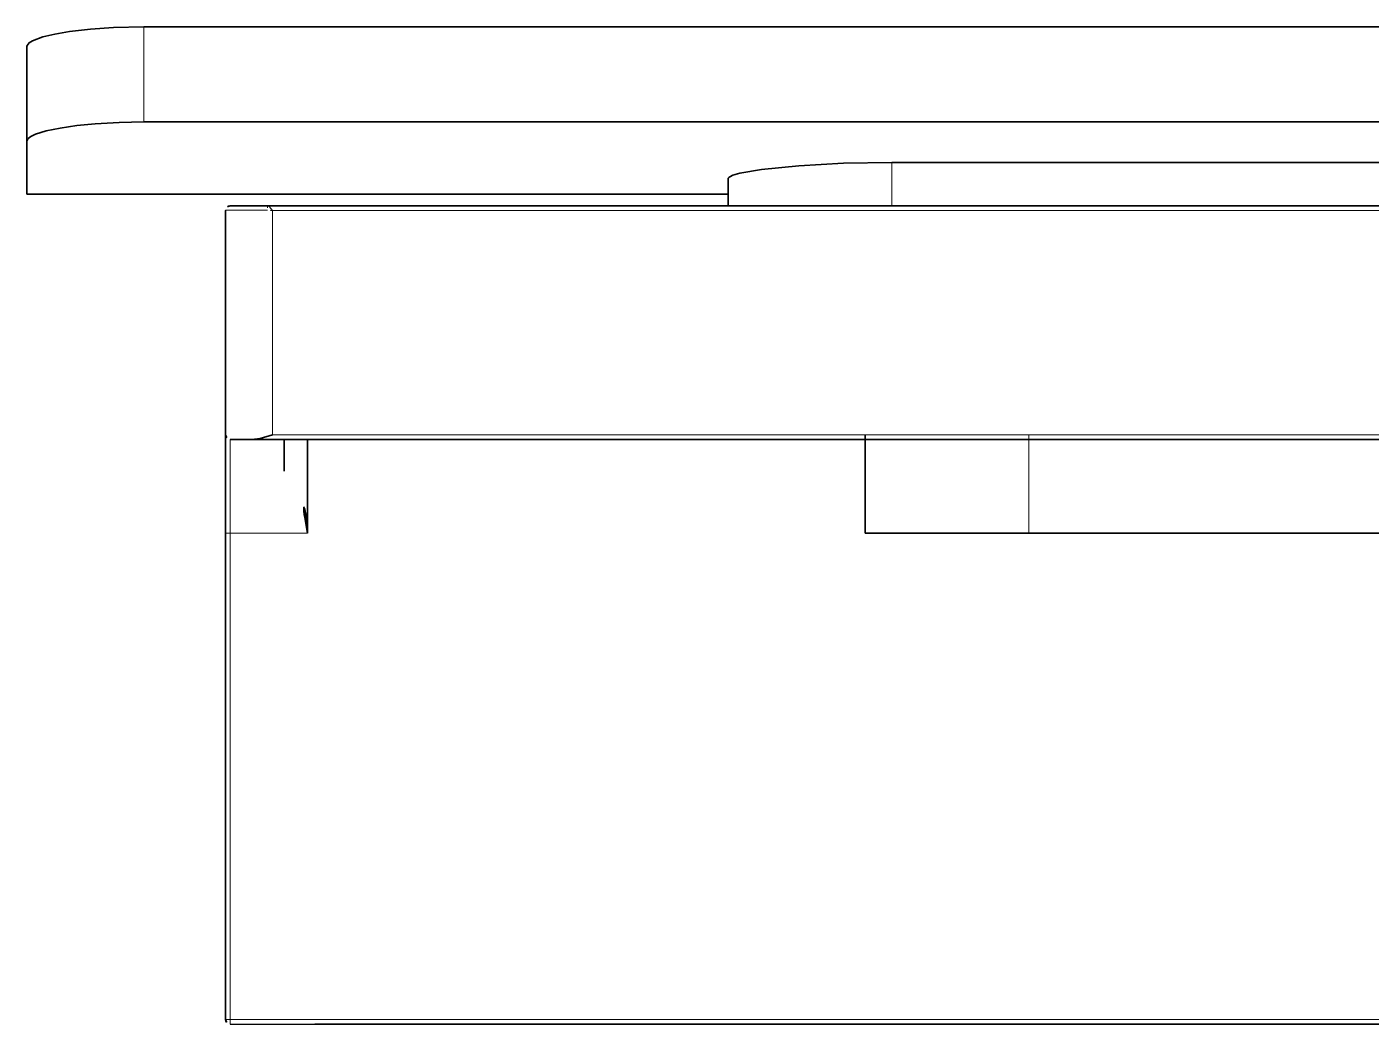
# Model space of a CAD drawing. Extents: x 16296677952 to 16296679688, y -37409618576 to -37409617304.
# Drawn here: x 16296678844.5 to 16296678902, y -37409618178.9 to -37409618136.3 of the extents above; entities that cross this region are included whole.
import ezdxf

# ---------------------------------------------------------------- set-up
doc = ezdxf.new("R2010")
doc.units = 0
doc.header["$LTSCALE"] = 10
doc.header["$MEASUREMENT"] = 0
doc.layers.get('0').update_dxf_attribs({"linetype": 'CONTINUOUS'})

msp = doc.modelspace()

# ---------------------------------------------------------------- linework, layer by layer
at = {"color": 7, "lineweight": 35}
for p, q in [((16296678849.50104, -37409618136.264229), (16296678954.50104, -37409618136.264229)), ((16296678849.50104, -37409618140.328247), (16296678954.50104, -37409618140.328247)), ((16296678922.50104, -37409618142.05854), (16296678881.50104, -37409618142.05854)), ((16296678874.50104, -37409618143.414558), (16296678844.50104, -37409618143.414558)), ((16296678949.19104, -37409618143.914558), (16296678854.811041, -37409618143.914558)), ((16296678949.87281, -37409618153.914558), (16296678854.12928, -37409618153.914558)), ((16296678884.857651, -37409618157.914558), (16296678922.357651, -37409618157.914558)), ((16296678887.357651, -37409618157.914558), (16296678919.857651, -37409618157.914558)), ((16296678856.82099, -37409618178.914558), (16296678947.181101, -37409618178.914558))]:
    msp.add_line(p, q, dxfattribs=at)
at = {"color": 7, "lineweight": 13, "ltscale": 0.101601}
msp.add_line((16296678849.50104, -37409618136.264229), (16296678849.50104, -37409618140.328247), dxfattribs=at)
at = {"color": 7, "lineweight": 35, "ltscale": 0.101168}
msp.add_line((16296678844.50104, -37409618137.105019), (16296678844.50104, -37409618141.151741), dxfattribs=at)
at = {"color": 7, "lineweight": 35, "ltscale": 0.003334}
msp.add_line((16296678844.50104, -37409618141.285103), (16296678844.50104, -37409618141.151741), dxfattribs=at)
at = {"color": 7, "lineweight": 35, "ltscale": 0.019336}
msp.add_line((16296678844.50104, -37409618142.05854), (16296678844.50104, -37409618141.285103), dxfattribs=at)
at = {"color": 7, "lineweight": 35, "ltscale": 0.0339}
msp.add_line((16296678844.50104, -37409618143.414558), (16296678844.50104, -37409618142.05854), dxfattribs=at)
at = {"color": 7, "lineweight": 13, "ltscale": 0.0464}
msp.add_line((16296678881.50104, -37409618142.05854), (16296678881.50104, -37409618143.914558), dxfattribs=at)
at = {"color": 7, "lineweight": 35, "ltscale": 0.029031}
msp.add_line((16296678874.50104, -37409618142.753304), (16296678874.50104, -37409618143.914528), dxfattribs=at)
at = {"color": 7, "lineweight": 35, "ltscale": 0.04025}
msp.add_line((16296678854.811041, -37409618143.914558), (16296678853.20105, -37409618143.914558), dxfattribs=at)
at = {"color": 7, "lineweight": 35, "ltscale": 0.239999}
msp.add_line((16296678853.00104, -37409618144.114571), (16296678853.00104, -37409618153.714546), dxfattribs=at)
at = {"color": 7, "lineweight": 13, "ltscale": 0.044475}
msp.add_line((16296678854.79108, -37409618144.104561), (16296678853.012091, -37409618144.104561), dxfattribs=at)
at = {"color": 7, "lineweight": 13, "ltscale": 0.239999}
msp.add_line((16296678855.00104, -37409618144.114571), (16296678855.00104, -37409618153.714546), dxfattribs=at)
at = {"color": 7, "lineweight": 13, "ltscale": 0.17699}
for p, q in [((16296678862.080629, -37409618144.114571), (16296678855.00104, -37409618144.114571)), ((16296678862.080629, -37409618153.714546), (16296678855.00104, -37409618153.714546))]:
    msp.add_line(p, q, dxfattribs=at)
at = {"color": 7, "lineweight": 13}
for p, q in [((16296678944.390751, -37409618144.114571), (16296678862.080629, -37409618144.114571)), ((16296678944.390751, -37409618153.714546), (16296678862.080629, -37409618153.714546)), ((16296678853.20105, -37409618178.714546), (16296678950.801029, -37409618178.714546))]:
    msp.add_line(p, q, dxfattribs=at)
at = {"color": 7, "lineweight": 35, "ltscale": 0.105}
msp.add_line((16296678853.00104, -37409618153.714546), (16296678853.00104, -37409618157.914558), dxfattribs=at)
at = {"color": 7, "lineweight": 35, "ltscale": 0.3839}
msp.add_line((16296678880.357651, -37409618153.714546), (16296678880.357651, -37409618157.914558), dxfattribs=at)
at = {"color": 7, "lineweight": 13, "ltscale": 0.366531}
msp.add_line((16296678887.357651, -37409618153.714546), (16296678887.357651, -37409618157.914558), dxfattribs=at)
at = {"color": 7, "lineweight": 35, "ltscale": 0.023206}
msp.add_line((16296678853.20105, -37409618153.914558), (16296678854.12928, -37409618153.914558), dxfattribs=at)
at = {"color": 7, "lineweight": 13, "ltscale": 0.1}
msp.add_line((16296678853.20105, -37409618157.914558), (16296678853.20105, -37409618153.914558), dxfattribs=at)
at = {"color": 7, "lineweight": 35, "ltscale": 0.033856}
msp.add_line((16296678855.50104, -37409618155.268806), (16296678855.50104, -37409618153.914558), dxfattribs=at)
at = {"color": 7, "lineweight": 35, "ltscale": 0.100002}
msp.add_line((16296678856.50104, -37409618153.914497), (16296678856.50104, -37409618157.914558), dxfattribs=at)
at = {"color": 7, "lineweight": 35, "ltscale": 0.025}
msp.add_line((16296678853.00104, -37409618157.914558), (16296678853.00104, -37409618158.914558), dxfattribs=at)
at = {"color": 7, "lineweight": 13, "ltscale": 0.005}
for p, q in [((16296678853.20105, -37409618157.914558), (16296678853.00104, -37409618157.914558)), ((16296678853.20105, -37409618178.914558), (16296678853.20105, -37409618178.714546))]:
    msp.add_line(p, q, dxfattribs=at)
at = {"color": 7, "lineweight": 13, "ltscale": 0.0825}
msp.add_line((16296678853.20105, -37409618157.914558), (16296678856.50104, -37409618157.914558), dxfattribs=at)
at = {"color": 7, "lineweight": 13, "ltscale": 0.025}
msp.add_line((16296678853.20105, -37409618157.914558), (16296678853.20105, -37409618158.914558), dxfattribs=at)
at = {"color": 7, "lineweight": 35, "ltscale": 0.1125}
msp.add_line((16296678880.357651, -37409618157.914558), (16296678884.857651, -37409618157.914558), dxfattribs=at)
at = {"color": 7, "lineweight": 35, "ltscale": 0.175}
msp.add_line((16296678887.357651, -37409618157.914558), (16296678880.357651, -37409618157.914558), dxfattribs=at)
at = {"color": 7, "lineweight": 35, "ltscale": 0.275}
msp.add_line((16296678853.00104, -37409618169.914558), (16296678853.00104, -37409618158.914558), dxfattribs=at)
at = {"color": 7, "lineweight": 13, "ltscale": 0.018827}
msp.add_line((16296678853.20105, -37409618159.667641), (16296678853.20105, -37409618158.914558), dxfattribs=at)
at = {"color": 7, "lineweight": 13, "ltscale": 0.256173}
msp.add_line((16296678853.20105, -37409618169.914558), (16296678853.20105, -37409618159.667641), dxfattribs=at)
at = {"color": 7, "lineweight": 35, "ltscale": 0.22}
msp.add_line((16296678853.00104, -37409618178.714546), (16296678853.00104, -37409618169.914558), dxfattribs=at)
at = {"color": 7, "lineweight": 13, "ltscale": 0.22}
msp.add_line((16296678853.20105, -37409618178.714546), (16296678853.20105, -37409618169.914558), dxfattribs=at)
at = {"color": 7, "lineweight": 13, "ltscale": 0.000170898}
msp.add_line((16296678853.007879, -37409618178.714546), (16296678853.00104, -37409618178.714546), dxfattribs=at)
at = {"color": 7, "lineweight": 13, "ltscale": 0.004829}
msp.add_line((16296678853.20105, -37409618178.714546), (16296678853.007879, -37409618178.714546), dxfattribs=at)
at = {"color": 7}
msp.add_line((16296678853.20105, -37409618178.914558), (16296678950.801029, -37409618178.914558), dxfattribs=at)
at = {"color": 7, "lineweight": 35}
for points in [[(16296678844.50104, -37409618137.105019), (16296678844.51178, -37409618137.054047), (16296678844.59656, -37409618136.95179), (16296678844.737551, -37409618136.863472), (16296678845.187201, -37409618136.696541), (16296678845.703621, -37409618136.57325), (16296678846.32074, -37409618136.468033), (16296678847.222839, -37409618136.363136), (16296678848.201481, -37409618136.295357), (16296678849.50104, -37409618136.264229)], [(16296678849.50104, -37409618140.328247), (16296678848.44544, -37409618140.348244), (16296678847.423651, -37409618140.408058), (16296678846.63904, -37409618140.486122), (16296678845.93079, -37409618140.588867), (16296678845.33008, -37409618140.713722), (16296678844.869209, -37409618140.856911), (16296678844.674021, -37409618140.949593), (16296678844.54987, -37409618141.044777), (16296678844.506531, -37409618141.116219), (16296678844.50104, -37409618141.151741)], [(16296678874.50104, -37409618142.753304), (16296678874.50354, -37409618142.737984), (16296678874.5235, -37409618142.706886), (16296678874.563181, -37409618142.675301), (16296678874.70026, -37409618142.611237), (16296678874.99622, -37409618142.525642), (16296678875.919621, -37409618142.363747), (16296678877.523689, -37409618142.199806), (16296678879.425911, -37409618142.0951), (16296678881.50104, -37409618142.05854)], [(16296678855.00104, -37409618153.714546), (16296678854.47797, -37409618153.86628), (16296678854.12928, -37409618153.914558)]]:
    msp.add_lwpolyline(points, dxfattribs=at)
at = {"color": 7, "lineweight": 13}
msp.add_lwpolyline([(16296678855.00104, -37409618144.114571), (16296678854.88044, -37409618143.954201), (16296678854.843941, -37409618143.924873), (16296678854.811041, -37409618143.914558)], dxfattribs=at)
at = {"color": 7, "lineweight": 35}
for centre, radius, start, end in [((16296678853.20166, -37409618144.103951), 0.189478, 90.18392411, 180.18272165), ((16296678853.0116, -37409618144.115181), 0.010603, 87.17005504, 176.49726752), ((16296678853.20105, -37409618153.714546), 0.2, 180, 270), ((16296678852.50104, -37409618157.914558), 3.999999, 0, 41.40962901), ((16296678853.20105, -37409618178.714546), 0.2, 180, 270)]:
    msp.add_arc(centre, radius, start, end, dxfattribs=at)
at = {"color": 7, "lineweight": 13}
msp.add_arc((16296678854.737801, -37409618147.321716), 3.217757, 85.30718301, 89.05039632, dxfattribs=at)
at = {"color": 7, "lineweight": 35}
msp.add_ellipse((16296678849.394409, -37409618136.982552), major_axis=(4.893311, 0.125549), ratio=0.156698582, start_param=2.940163321, end_param=3.137575529, dxfattribs=at)
at = {"color": 7, "lineweight": 13}
msp.add_ellipse((16296678854.811041, -37409618144.104561), major_axis=(0, -0.190002), ratio=0.104972376, start_param=3.141592653, end_param=4.71238898, dxfattribs=at)

doc.saveas('drawing.dxf')
